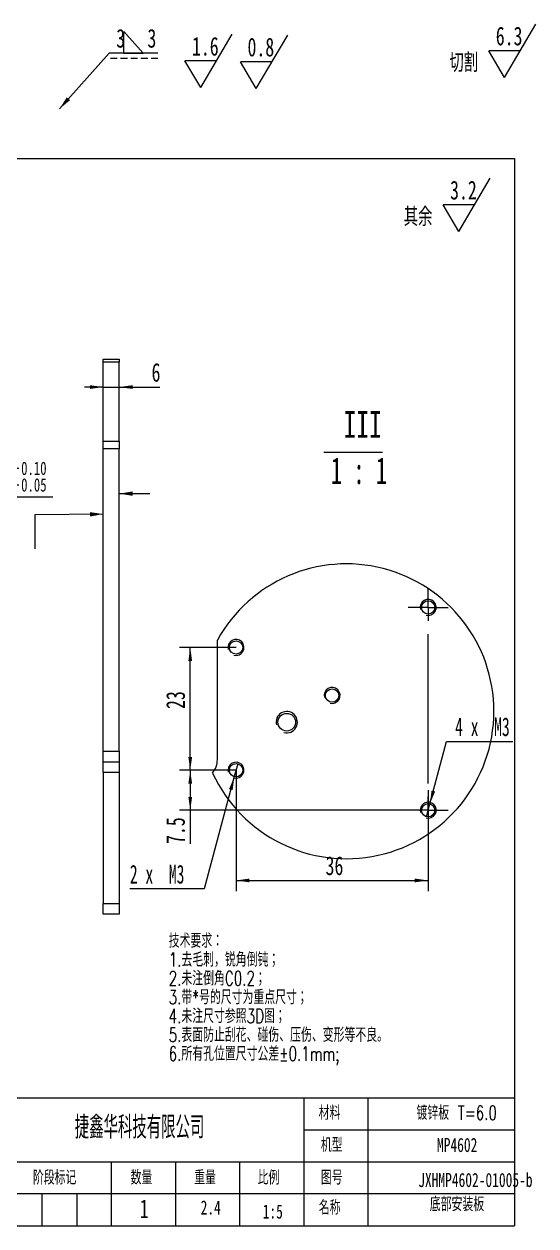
# Model space of a CAD drawing. Extents: x 10 to 515, y -34 to 231.
# Drawn here: x 199.3 to 295.2, y 5.5 to 230.7 of the extents above; entities that cross this region are included whole.
import ezdxf

# ---------------------------------------------------------------- set-up
doc = ezdxf.new("R2010")
doc.units = 0
doc.linetypes.add('SLD-DASHED', pattern=[1.905, 1.27, -0.635])
doc.linetypes.add('SLD-SOLID', pattern=[0])
doc.layers.get('0').update_dxf_attribs({"linetype": 'CONTINUOUS'})
doc.layers.add('FORMAT', color=7, linetype='SLD-SOLID')
doc.layers.add('轮廓实线层', color=7, linetype='SLD-SOLID')
doc.styles.add('SLDTEXTSTYLE0', font='TXT', dxfattribs={"width": 0.7, "bigfont": 'bigfont'})
doc.styles.add('SLDTEXTSTYLE1', font='TXT', dxfattribs={"width": 0.7})
doc.styles.add('SLDTEXTSTYLE2', font='TXT', dxfattribs={"width": 0.579353, "bigfont": 'bigfont'})
doc.styles.add('SLDTEXTSTYLE27', font='TXT', dxfattribs={"width": 0.614286})
doc.styles.add('SLDTEXTSTYLE28', font='TXT', dxfattribs={"width": 0.62})
doc.dimstyles.new('SLDDIMSTYLE0', dxfattribs={"dimtxt": 0.18, "dimasz": 2.5, "dimexe": 0, "dimexo": 0.0625, "dimgap": 0, "dimtad": 0, "dimtih": 1, "dimtoh": 1, "dimdec": 0, "dimrnd": 1e-09, "dimzin": 0, "dimtxsty": 'STANDARD', "dimsah": 1, "dimcen": 0.09, "dimazin": 3, "dimtfac": 2.5, "dimtdec": 0, "dimtofl": 0, "dimtmove": 0, "dimatfit": 3, "dimtolj": 1, "dimtzin": 0})
doc.dimstyles.new('SLDDIMSTYLE11', dxfattribs={"dimtxt": 3.5, "dimasz": 2.5, "dimexe": 0, "dimexo": 0.0625, "dimgap": 0.875, "dimtad": 0, "dimtih": 1, "dimtoh": 1, "dimdec": 6, "dimrnd": 1e-09, "dimzin": 12, "dimtxsty": 'SLDTEXTSTYLE1', "dimblk1": 'NONE', "dimsah": 1, "dimcen": 0, "dimazin": 3, "dimtfac": 1, "dimtmove": 0, "dimatfit": 3, "dimtolj": 1, "dimtzin": 12})
doc.dimstyles.new('SLDDIMSTYLE12', dxfattribs={"dimtxt": 3.5, "dimasz": 2.5, "dimexe": 0, "dimexo": 0.0625, "dimgap": 0.875, "dimtad": 2, "dimrnd": 1e-09, "dimzin": 12, "dimtxsty": 'SLDTEXTSTYLE1', "dimsah": 1, "dimcen": 0.09, "dimazin": 3, "dimtfac": 1, "dimtofl": 0, "dimtmove": 0, "dimatfit": 3, "dimtolj": 1, "dimtzin": 12})
doc.dimstyles.new('SLDDIMSTYLE2', dxfattribs={"dimtxt": 3.5, "dimasz": 2.5, "dimexe": 0, "dimexo": 0.0625, "dimgap": 0.875, "dimtad": 2, "dimlfac": 2, "dimrnd": 1e-09, "dimzin": 12, "dimtxsty": 'SLDTEXTSTYLE1', "dimsah": 1, "dimcen": 0.09, "dimazin": 3, "dimtfac": 1, "dimtmove": 0, "dimatfit": 3, "dimtolj": 1, "dimtzin": 12})
doc.dimstyles.new('SLDDIMSTYLE5', dxfattribs={"dimtxt": 3.5, "dimasz": 2.5, "dimexe": 0, "dimexo": 0.0625, "dimgap": 0.875, "dimtad": 0, "dimtih": 1, "dimtoh": 1, "dimlfac": 2, "dimrnd": 1e-09, "dimzin": 12, "dimtxsty": 'SLDTEXTSTYLE1', "dimblk1": 'NONE', "dimsah": 1, "dimcen": 0, "dimazin": 3, "dimtol": 1, "dimtp": 0.1, "dimtm": -0.05, "dimtfac": 1, "dimtmove": 0, "dimatfit": 3, "dimtolj": 1, "dimtzin": 0})

# ---------------------------------------------------------------- blocks, each defined once
blk = doc.blocks.new('SW_NOTE_0_3')
at = {"layer": 'FORMAT', "color": 0, "attachment_point": 1, "style": 'SLDTEXTSTYLE0'}
for s, insert, char_height in [('技术要求：', (0, 3.41), 2.646), ('1.去毛刺，锐角倒钝；', (0, -0.12), 2.6458), ('2.未注倒角C0.2；', (0, -3.64), 2.6458), ('3.带*号的尺寸为重点尺寸；', (0, -7.17), 2.6458), ('4.未注尺寸参照3D图；', (0, -10.7), 2.6458), ('5.表面防止刮花、碰伤、压伤、变形等不良。', (0, -14.23), 2.6458), ('6.所有孔位置尺寸公差±0.1mm;', (0, -17.76), 2.6458)]:
    blk.add_mtext(s, dxfattribs=dict(at, insert=insert, char_height=char_height))
blk = doc.blocks.new('SW_NOTE_0_16')
at = {"layer": 'FORMAT', "color": 0, "attachment_point": 2}
for s, insert, char_height, style in [('JXHMP4602-01005-b', (17.12, 3.41), 2.6458, 'SLDTEXTSTYLE1'), ('底部安装板', (13.67, -1.12), 2.646, 'SLDTEXTSTYLE0')]:
    blk.add_mtext(s, dxfattribs=dict(at, insert=insert, char_height=char_height, style=style))
blk = doc.blocks.new('SW_SFSYMBOL_0')
at = {"layer": 'FORMAT', "color": 0}
for p, q in [((1.63, -5), (7.53, 5)), ((1.63, -5), (-1.32, 0)), ((4.58, 0), (-1.32, 0))]:
    blk.add_line(p, q, dxfattribs=at)
at = {"layer": 'FORMAT', "color": 0, "char_height": 3.5, "attachment_point": 1}
for s, insert, style in [('3.2', (0, 4.51), 'SLDTEXTSTYLE1'), ('其余', (-8.69, -0.49), 'SLDTEXTSTYLE0')]:
    blk.add_mtext(s, dxfattribs=dict(at, insert=insert, style=style))
blk = doc.blocks.new('SW_SFSYMBOL_1')
at = {"layer": 'FORMAT', "color": 0}
for p, q in [((1.63, -5), (7.53, 5)), ((1.63, -5), (-1.32, 0)), ((4.58, 0), (-1.32, 0))]:
    blk.add_line(p, q, dxfattribs=at)
at = {"layer": 'FORMAT', "color": 0, "char_height": 3.5, "attachment_point": 1}
for s, insert, style in [('6.3', (0, 4.51), 'SLDTEXTSTYLE1'), ('切割', (-8.69, -0.49), 'SLDTEXTSTYLE0')]:
    blk.add_mtext(s, dxfattribs=dict(at, insert=insert, style=style))
blk = doc.blocks.new('SW_SFSYMBOL_2')
at = {"layer": 'FORMAT', "color": 0}
for p, q in [((1.63, -5), (7.53, 5)), ((1.63, -5), (-1.32, 0)), ((4.58, 0), (-1.32, 0))]:
    blk.add_line(p, q, dxfattribs=at)
at = {"layer": 'FORMAT', "color": 0, "insert": (0, 4.51), "char_height": 3.5, "attachment_point": 1, "style": 'SLDTEXTSTYLE1'}
blk.add_mtext('0.8', dxfattribs=at)
blk = doc.blocks.new('SW_SFSYMBOL_3')
at = {"layer": 'FORMAT', "color": 0}
for p, q in [((1.63, -5), (7.53, 5)), ((1.63, -5), (-1.32, 0)), ((4.58, 0), (-1.32, 0))]:
    blk.add_line(p, q, dxfattribs=at)
at = {"layer": 'FORMAT', "color": 0, "insert": (0, 4.51), "char_height": 3.5, "attachment_point": 1, "style": 'SLDTEXTSTYLE1'}
blk.add_mtext('1.6', dxfattribs=at)
blk = doc.blocks.new('SW_SYMBOL_WELD_FILL')
at = {"layer": 'FORMAT', "color": 0}
for p, q in [((100, 0), (100, 900)), ((100, 900), (900, 0)), ((100, 0), (900, 0))]:
    blk.add_line(p, q, dxfattribs=at)
blk = doc.blocks.new('SW_WELDSYMBOL_0')
at = {"layer": 'FORMAT', "color": 0}
blk.add_line((9.11, 0), (0, 0), dxfattribs=at)
at = {"layer": 'FORMAT', "color": 0, "linetype": 'SLD-DASHED'}
blk.add_line((9.11, -1), (0, -1), dxfattribs=at)
at = {"layer": 'FORMAT', "color": 0, "xscale": 0.004511737089201878, "yscale": 0.004511737089201878, "zscale": 0.004511737089201878}
blk.add_blockref('SW_SYMBOL_WELD_FILL', (2.29, 0), dxfattribs=at)
at = {"layer": 'FORMAT', "color": 0, "char_height": 3.5, "attachment_point": 1, "style": 'SLDTEXTSTYLE1'}
for insert in [(1.31, 4.51), (7.16, 4.51)]:
    blk.add_mtext('3', dxfattribs=dict(at, insert=insert))
blk = doc.blocks.new('_D_14')
at = {"layer": 'FORMAT'}
for p, q in [((176.06, 121.64), (183.84, 142.07)), ((183.84, 142.07), (204.66, 142.07)), ((173.22, 114.16), (176.06, 121.64))]:
    blk.add_line(p, q, dxfattribs=at)
blk.add_solid([(176.06, 121.64), (177.28, 123.85), (176.63, 124.1)], dxfattribs=at)
at = {"layer": 'FORMAT', "attachment_point": 1, "style": 'SLDTEXTSTYLE1'}
for s, insert, char_height in [('2x', (185.43, 146.59), 3.5), ('%%c', (188.5, 146.6), 3.5), ('16', (192.61, 146.59), 3.5), ('+', (197.21, 148.67), 2.5), ('0.10', (198.75, 148.67), 2.5), ('+', (197.21, 145.56), 2.5), ('0.05', (198.75, 145.56), 2.5)]:
    blk.add_mtext(s, dxfattribs=dict(at, insert=insert, char_height=char_height))
blk = doc.blocks.new('_NONE')
blk = doc.blocks.new('_D_49')
at = {"layer": 'FORMAT'}
for p, q in [((275.34, 84.55), (278.47, 96.23)), ((278.47, 96.23), (290.89, 96.23)), ((274.69, 82.14), (275.34, 84.55))]:
    blk.add_line(p, q, dxfattribs=at)
blk.add_solid([(275.34, 84.55), (276.32, 86.87), (275.65, 87.06)], dxfattribs=at)
at = {"layer": 'FORMAT', "insert": (280.06, 100.74), "char_height": 3.5, "attachment_point": 1, "style": 'SLDTEXTSTYLE27'}
blk.add_mtext('4 x  M3', dxfattribs=at)
blk = doc.blocks.new('_D_50')
at = {"layer": 'FORMAT'}
for p, q in [((239.01, 113.84), (228.43, 113.84)), ((230.43, 90.84), (230.43, 113.84)), ((239.01, 90.84), (228.43, 90.84))]:
    blk.add_line(p, q, dxfattribs=at)
for points in [[(230.43, 113.84), (230.08, 111.34), (230.78, 111.34)], [(230.43, 90.84), (230.78, 93.34), (230.08, 93.34)]]:
    blk.add_solid(points, dxfattribs=at)
at = {"layer": 'FORMAT', "insert": (225.92, 102.32), "char_height": 3.5, "attachment_point": 1, "rotation": 90, "style": 'SLDTEXTSTYLE1'}
blk.add_mtext('23', dxfattribs=at)
blk = doc.blocks.new('_D_51')
at = {"layer": 'FORMAT'}
for p, q in [((239.01, 90.84), (228.43, 90.84)), ((230.43, 90.84), (230.43, 83.34)), ((271.26, 83.34), (228.43, 83.34)), ((230.43, 83.34), (230.43, 77.03))]:
    blk.add_line(p, q, dxfattribs=at)
for points in [[(230.43, 90.84), (230.08, 88.34), (230.78, 88.34)], [(230.43, 83.34), (230.78, 85.84), (230.08, 85.84)]]:
    blk.add_solid(points, dxfattribs=at)
at = {"layer": 'FORMAT', "insert": (225.92, 77.03), "char_height": 3.5, "attachment_point": 1, "rotation": 90, "style": 'SLDTEXTSTYLE1'}
blk.add_mtext('7.5', dxfattribs=at)
blk = doc.blocks.new('_D_52')
at = {"layer": 'FORMAT'}
for p, q in [((239.01, 90.84), (239.01, 68.19)), ((275.01, 87.09), (275.01, 68.19)), ((239.01, 70.19), (275.01, 70.19))]:
    blk.add_line(p, q, dxfattribs=at)
for points in [[(239.01, 70.19), (241.51, 69.84), (241.51, 70.54)], [(275.01, 70.19), (272.51, 70.54), (272.51, 69.84)]]:
    blk.add_solid(points, dxfattribs=at)
at = {"layer": 'FORMAT', "insert": (255.79, 74.7), "char_height": 3.5, "attachment_point": 1, "style": 'SLDTEXTSTYLE1'}
blk.add_mtext('36', dxfattribs=at)
blk = doc.blocks.new('_D_53')
at = {"layer": 'FORMAT'}
for p, q in [((239.34, 92.05), (238.69, 89.64)), ((238.69, 89.64), (233.06, 68.61)), ((233.06, 68.61), (219.11, 68.61))]:
    blk.add_line(p, q, dxfattribs=at)
blk.add_solid([(238.69, 89.64), (237.7, 87.31), (238.38, 87.13)], dxfattribs=at)
at = {"layer": 'FORMAT', "insert": (219.11, 73.12), "char_height": 3.5, "attachment_point": 1, "style": 'SLDTEXTSTYLE27'}
blk.add_mtext('2 x  M3', dxfattribs=at)
blk = doc.blocks.new('SW_NOTE_0_18')
at = {"layer": 'FORMAT', "color": 0}
blk.add_line((-4.44, -1.22), (6.52, -1.22), dxfattribs=at)
at = {"layer": 'FORMAT', "color": 0, "char_height": 5, "attachment_point": 2}
for s, insert, style in [('III', (2.81, 6.45), 'SLDTEXTSTYLE1'), ('1 : 1', (2.12, -2.22), 'SLDTEXTSTYLE28')]:
    blk.add_mtext(s, dxfattribs=dict(at, insert=insert, style=style))
blk = doc.blocks.new('SW_CENTERMARKSYMBOL_16')
at = {"layer": 'FORMAT', "color": 0}
for p, q in [((0, 2.5), (0, 3.54)), ((0, 0), (0, 2.5)), ((-2.5, 0), (-3.75, 0)), ((0, 0), (-2.5, 0)), ((0, 0), (0, -2.5)), ((0, 0), (2.5, 0)), ((2.5, 0), (3.75, 0)), ((0, -33), (0, -5)), ((0, -38), (0, -35.5)), ((-2.5, -38), (-3.75, -38)), ((0, -38), (-2.5, -38)), ((0, -38), (0, -40.5)), ((0, -38), (2.5, -38)), ((2.5, -38), (3.75, -38)), ((0, -40.5), (0, -41.75))]:
    blk.add_line(p, q, dxfattribs=at)
blk = doc.blocks.new('_D_54')
at = {"layer": 'FORMAT'}
for p, q in [((214.14, 152.48), (214.14, 164.64)), ((217.14, 152.48), (217.14, 164.64)), ((214.14, 162.64), (210.64, 162.64)), ((214.14, 162.64), (217.14, 162.64)), ((217.14, 162.64), (224.72, 162.64))]:
    blk.add_line(p, q, dxfattribs=at)
for points in [[(214.14, 162.64), (211.64, 162.99), (211.64, 162.29)], [(217.14, 162.64), (219.64, 162.29), (219.64, 162.99)]]:
    blk.add_solid(points, dxfattribs=at)
at = {"layer": 'FORMAT', "insert": (223.18, 167.15), "char_height": 3.5, "attachment_point": 1, "style": 'SLDTEXTSTYLE1'}
blk.add_mtext('6', dxfattribs=at)

msp = doc.modelspace()

# ---------------------------------------------------------------- linework, layer by layer
at = {"color": 7, "linetype": 'SLD-SOLID'}
for p, q in [((214.13559966, 167.89879224), (217.13559966, 167.89879224)), ((214.13559966, 167.3130058), (214.13559966, 167.89879224)), ((217.13559966, 167.3130058), (214.13559966, 167.3130058)), ((214.13559966, 152.48457868), (214.13559966, 167.3130058)), ((217.13559966, 167.89879224), (217.13559966, 167.3130058)), ((217.13559966, 152.48457868), (217.13559966, 167.3130058)), ((214.13559966, 152.48457868), (217.13559966, 152.48457868)), ((214.13559966, 151.07036512), (214.13559966, 152.48457868)), ((217.13559966, 151.07036512), (214.13559966, 151.07036512)), ((214.13559966, 94.39879224), (214.13559966, 151.07036512)), ((217.13559966, 152.48457868), (217.13559966, 151.07036512)), ((217.13559966, 94.39879224), (217.13559966, 151.07036512)), ((235.51280516, 92.84324862), (235.51280516, 115.23124494)), ((214.13559966, 94.39879224), (217.13559966, 94.39879224)), ((214.13559966, 92.39879224), (214.13559966, 94.39879224)), ((214.13559966, 92.39879224), (217.13559966, 92.39879224)), ((214.13559966, 90.39879224), (214.13559966, 92.39879224)), ((217.13559966, 94.39879224), (217.13559966, 92.39879224)), ((217.13559966, 92.39879224), (217.13559966, 90.39879224)), ((217.13559966, 90.39879224), (214.13559966, 90.39879224)), ((214.13559966, 90.39879224), (214.13559966, 65.89879224)), ((217.13559966, 90.39879224), (217.13559966, 65.89879224)), ((214.13559966, 65.89879224), (217.13559966, 65.89879224)), ((214.13559966, 63.89879224), (214.13559966, 65.89879224)), ((217.13559966, 65.89879224), (217.13559966, 63.89879224)), ((217.13559966, 63.89879224), (214.13559966, 63.89879224))]:
    msp.add_line(p, q, dxfattribs=at)
for centre, radius in [((275.01280324, 121.34325165), 1.24999943), ((239.01280579, 113.84325023), 1.25000085), ((257.0128046, 104.84324922), 1.24999982), ((248.51280322, 99.84325036), 1.64999957), ((239.01280416, 90.84324896), 1.25000098), ((275.01280382, 83.34325309), 1.24999982)]:
    msp.add_circle(centre, radius, dxfattribs=at)
for centre, radius, start, end in [((259.70085683, 101.88406981), 27.62623622, 0.0000080587, 151.1097080036), ((275.01283432, 121.34319362), 1.50001148, 254.9899122888, 194.99766082), ((239.01280916, 113.84324846), 1.49999995, 254.9996895683, 194.9999590822), ((257.01282226, 104.84322112), 1.50000569, 254.9947802069, 194.9987303726), ((259.70085461, 101.88407932), 27.62623845, 204.7439147264, 359.9999883347), ((248.51281185, 99.84324309), 2.00000283, 254.9989662247, 194.9997892232), ((231.55430071, 92.83592745), 3.95851122, 320.5514822576, 0.1059672693), ((239.0128095, 90.84324621), 1.49999971, 254.9996736433, 194.9998743889), ((275.01283542, 83.34319153), 1.50001216, 254.9898759217, 194.9975965688)]:
    msp.add_arc(centre, radius, start, end, dxfattribs=at)
at = {"layer": 'FORMAT'}
for p, q in [((156.18556797, 29.4508454), (251.68556797, 29.4508454)), ((251.68556797, 29.4508454), (251.68556797, 5.4508454)), ((251.68556797, 29.4508454), (291.18556797, 29.4508454)), ((263.68556797, 29.4508454), (263.68556797, 5.4508454)), ((251.68556797, 23.4508454), (291.18556797, 23.4508454)), ((156.18556797, 17.4508454), (291.18556797, 17.4508454)), ((215.68556797, 5.4508454), (215.68556797, 17.4508454)), ((227.68556797, 17.4508454), (227.68556797, 5.4508454)), ((239.68556797, 17.4508454), (239.68556797, 5.4508454)), ((291.18556797, 11.4508454), (196.18556797, 11.4508454)), ((202.68556797, 5.4508454), (202.68556797, 11.4508454)), ((209.18556797, 11.4508454), (209.18556797, 5.4508454))]:
    msp.add_line(p, q, dxfattribs=at)
at = {"layer": '轮廓实线层'}
for p, q in [((14.18556797, 205.4508454), (291.18556797, 205.4508454)), ((291.18556797, 205.4508454), (291.18556797, 5.4508454)), ((14.18556797, 5.4508454), (291.18556797, 5.4508454))]:
    msp.add_line(p, q, dxfattribs=at)

# ---------------------------------------------------------------- block references
at = {"layer": 'FORMAT'}
for name, p in [('SW_SFSYMBOL_1', (287.68105957, 225.66435225)), ('SW_WELDSYMBOL_0', (215.24995545, 225.23396677)), ('SW_SFSYMBOL_3', (230.75741965, 223.74220599)), ('SW_SFSYMBOL_2', (241.16281198, 223.59273449)), ('SW_SFSYMBOL_0', (279.11631112, 196.78795219)), ('SW_NOTE_0_18', (259.92740305, 151.69361381)), ('SW_CENTERMARKSYMBOL_16', (275.01280325, 121.3432505)), ('SW_NOTE_0_3', (226.39130352, 56.81164712)), ('SW_NOTE_0_16', (266.73880386, 11.98249882))]:
    msp.add_blockref(name, p, dxfattribs=at)

# ---------------------------------------------------------------- texts
for s, insert, char_height, attachment_point, style in [('材料', (254.50044483, 27.98101844), 2.645833333, 1, 'SLDTEXTSTYLE0'), ('镀锌板 T=6.0', (280.35430536, 27.98101844), 2.645833333, 2, 'SLDTEXTSTYLE0'), ('捷鑫华科技有限公司', (208.78751546, 26.06485441), 4.233333333, 1, 'SLDTEXTSTYLE2'), ('机型', (254.90535394, 21.95707482), 2.645833333, 1, 'SLDTEXTSTYLE0'), ('MP4602', (280.44813854, 21.95707482), 2.645833333, 2, 'SLDTEXTSTYLE1'), ('阶段标记', (200.94039482, 15.85164558), 2.645833333, 1, 'SLDTEXTSTYLE0'), ('数量', (219.26147487, 15.85164558), 2.645833333, 1, 'SLDTEXTSTYLE0'), ('重量', (231.17316463, 15.85164558), 2.645833333, 1, 'SLDTEXTSTYLE0'), ('比例', (243.05839084, 15.85164558), 2.645833333, 1, 'SLDTEXTSTYLE0'), ('图号', (254.90535394, 15.85164558), 2.645833333, 1, 'SLDTEXTSTYLE0'), ('1', (220.95796404, 10.41975735), 3.5, 1, 'SLDTEXTSTYLE1'), ('2.4', (234.2685447, 10.23159508), 2.645833333, 2, 'SLDTEXTSTYLE1'), ('1:5', (245.89833904, 9.48337775), 2.645833333, 2, 'SLDTEXTSTYLE1'), ('名称', (254.52243588, 10.23159508), 2.645833333, 1, 'SLDTEXTSTYLE0')]:
    msp.add_mtext(s, dxfattribs=dict(at, insert=insert, char_height=char_height, attachment_point=attachment_point, style=style))

# ---------------------------------------------------------------- dimensions: what is measured, and where the dimension line sits
for base, p1, p2, dimstyle, picture, middle in [((217.13559966, 162.63727317), (214.13559966, 152.48457868), (217.13559966, 152.48457868), 'SLDDIMSTYLE2', '_D_54', (223.95026051, 162.63727317)), ((275.01280587, 70.18781027), (239.01280587, 90.84325008), (275.01280587, 87.09325008), 'SLDDIMSTYLE12', '_D_52', (257.32724348, 70.18781027))]:
    dim = msp.add_linear_dim(base=base, p1=p1, p2=p2, dimstyle=dimstyle, dxfattribs=at)
    dim.commit()
    dim.dimension.update_dxf_attribs({"geometry": picture, "text_midpoint": middle, "dimtype": 160})
dim = msp.add_diameter_dim_2p(p1=(173.21966056, 114.1602612), p2=(176.06457579, 121.63732328), text='2x<> ', dimstyle='SLDDIMSTYLE5', dxfattribs=at)
dim.commit()
dim.dimension.update_dxf_attribs({"geometry": '_D_14', "text_midpoint": (195.04567627, 145.31456308), "dimtype": 163})
for base, p2, picture, middle in [((230.42837796, 113.84325008), (239.01280587, 113.84325008), '_D_50', (230.42837796, 103.86078584)), ((230.42837796, 83.34325008), (271.26280587, 83.34325008), '_D_51', (230.42837796, 79.32945672))]:
    dim = msp.add_linear_dim(base=base, p1=(239.01280587, 90.84325008), p2=p2, angle=90, dimstyle='SLDDIMSTYLE12', dxfattribs=at)
    dim.commit()
    dim.dimension.update_dxf_attribs({"geometry": picture, "text_midpoint": middle, "dimtype": 160})
for p1, p2, text, picture, middle in [((274.68910189, 82.13589109), (275.33650985, 84.55060908), '4 x  M3\\P', '_D_49', (285.47168986, 98.39882442)), ((239.33622522, 92.05068535), (238.68938652, 89.63581482), '2 x  M3 \\P', '_D_53', (225.28814542, 70.77140225))]:
    dim = msp.add_diameter_dim_2p(p1=p1, p2=p2, text=text, dimstyle='SLDDIMSTYLE11', override={"dimpost": '<>'}, dxfattribs=at)
    dim.commit()
    dim.dimension.update_dxf_attribs({"geometry": picture, "text_midpoint": middle, "dimtype": 163})

# ---------------------------------------------------------------- leaders
for points in [[(205.94397117, 214.79907271), (215.24995545, 225.23396677)], [(217.13559966, 142.67135685), (222.8686461, 142.67135685)], [(214.13559966, 138.83063155), (201.32559479, 138.6690106), (201.32559479, 132.3190106)]]:
    msp.add_leader(points, dimstyle='SLDDIMSTYLE0', dxfattribs=at)

doc.saveas('drawing.dxf')
